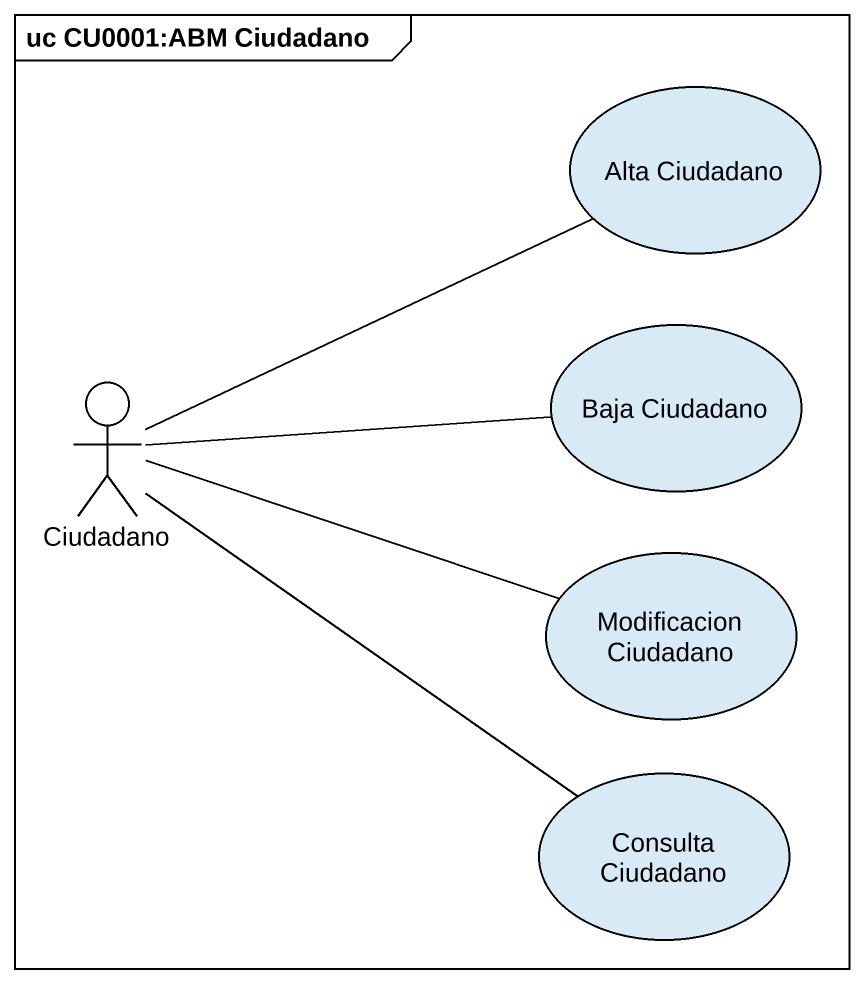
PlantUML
@startuml
mainframe uc CU0001:ABM Ciudadano
usecase "Alta Ciudadano" as Alta_Ciudadano
actor Ciudadano
usecase "Baja Ciudadano" as Baja_Ciudadano
usecase "Modificacion Ciudadano" as Modificacion_Ciudadano
usecase "Consulta Ciudadano" as Consulta_Ciudadano
Ciudadano -right- Alta_Ciudadano
Ciudadano -right- Baja_Ciudadano
Ciudadano -right- Modificacion_Ciudadano
Ciudadano -- Consulta_Ciudadano
@enduml
